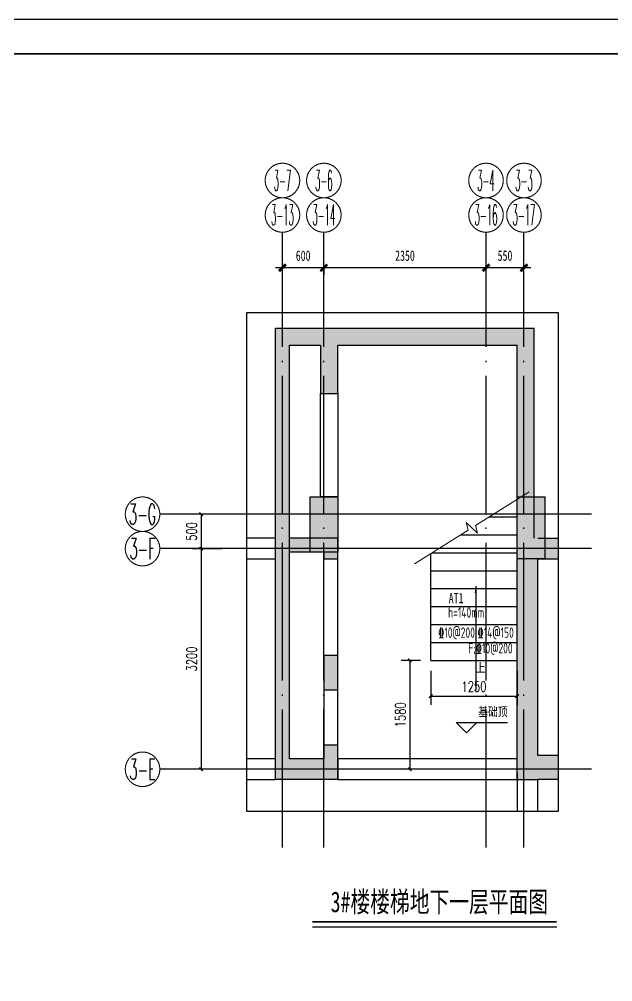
# Model space of a CAD drawing. Extents: x 1045983 to 1134482, y -686883 to -657183.
# Drawn here: x 1073374 to 1081975, y -671143 to -657183 of the extents above; entities that cross this region are included whole.
import ezdxf
from ezdxf.enums import TextEntityAlignment as Align
from ezdxf.xclip import XClip

# ---------------------------------------------------------------- set-up
doc = ezdxf.new("R2010")
doc.units = 0
doc.header["$LTSCALE"] = 1000
doc.header["$MEASUREMENT"] = 0
doc.header["$XCLIPFRAME"] = 2
doc.linetypes.add('CENTER', pattern=[2, 1.25, -0.25, 0.25, -0.25])
doc.linetypes.add('DOTE', pattern=[2.42, 2, -0.2, 0.02, -0.2])
doc.layers.get('0').update_dxf_attribs({"linetype": 'CONTINUOUS'})
doc.layers.get('Defpoints').update_dxf_attribs({"linetype": 'CONTINUOUS'})
for name, color, linetype in [('3#-B1$0$S-COLU', 252, 'CONTINUOUS'), ('3#-B1$0$S-COLU-HATC', 16, 'CONTINUOUS'), ('3#-B1$0$S-WALL', 40, 'CONTINUOUS'), ('3#-B1$0$S-WALL-BEAM', 120, 'CONTINUOUS'), ('3#-B1$0$S-WALL-HATC', 253, 'CONTINUOUS'), ('3#-夹层-墙体$0$3#-夹层$0$A-FLOR-STRS', 51, 'CONTINUOUS'), ('A-ANNO-DIMS', 3, 'CONTINUOUS'), ('S-ANNO-DIMS', 3, 'CONTINUOUS'), ('S-ANNO-DOTE', 230, 'CONTINUOUS'), ('S-ANNO-THIN', 3, 'CONTINUOUS'), ('S-ANNO-TTLB', 7, 'CONTINUOUS'), ('S-DETL-TEXT', 7, 'CONTINUOUS'), ('S-PC-BEAM-TL', 4, 'CONTINUOUS'), ('S_A平-楼梯', 51, 'CONTINUOUS'), ('TEXT', 7, 'CONTINUOUS')]:
    doc.layers.add(name, color=color, linetype=linetype)
doc.layers.add('S-ANNO-AXIS', color=4, linetype='CENTER', lineweight=0)
doc.layers.add('THIN', color=7, linetype='CONTINUOUS', lineweight=0)
doc.layers.add('图名不打印', color=7, linetype='CONTINUOUS', plot=False)
doc.styles.add('-楷体_GB2312', font='')
doc.styles.add('_TCH_DIM_T3', font='SIMPLEX', dxfattribs={"width": 0.705882, "bigfont": 'GBCBIG'})
doc.styles.add('TSSD_Axis', font='complex.shx', dxfattribs={"width": 0.7, "bigfont": 'hztxt.shx'})
doc.styles.add('TSSD_Label', font='tssdeng.shx', dxfattribs={"width": 0.7, "bigfont": 'hztxt.shx'})
doc.styles.add('楷体', font='', dxfattribs={"width": 0.7})
doc.styles.add('楷体GB312', font='', dxfattribs={"width": 0.7})
doc.styles.get('-楷体_GB2312').set_extended_font_data('楷体_GB2312')
doc.styles.get('楷体').set_extended_font_data('KaiTi_GB2312')
doc.styles.get('楷体GB312').set_extended_font_data('楷体_GB2312')
doc.dimstyles.new('_TCH_ARCH&&50', dxfattribs={"dimtxt": 148.75, "dimasz": 50, "dimexe": 125, "dimexo": 150, "dimgap": 63.125, "dimtad": 1, "dimdec": 0, "dimzin": 0, "dimdsep": 46, "dimtxsty": '_TCH_DIM_T3', "dimblk": 'ARCHTICK', "dimcen": 0.09, "dimclrt": 7, "dimazin": 2, "dimtfac": 1, "dimtdec": 0, "dimtix": 1, "dimtmove": 2, "dimatfit": 3, "dimfxl": 1, "dimtolj": 1, "dimtzin": 0, "dimarcsym": 0})
doc.dimstyles.new('TSSD_100_100', dxfattribs={"dimtxt": 250, "dimasz": 100, "dimexe": 100, "dimexo": 250, "dimgap": 100, "dimtad": 1, "dimdec": 0, "dimzin": 0, "dimdsep": 46, "dimtxsty": '楷体', "dimblk": 'ARCHTICK', "dimcen": 0, "dimdle": 100, "dimclrt": 7, "dimadec": 0, "dimazin": 0, "dimtfac": 1, "dimtdec": 0, "dimtix": 1, "dimtmove": 2, "dimatfit": 3, "dimfxl": 1, "dimtolj": 1, "dimtzin": 0, "dimarcsym": 0})
doc.dimstyles.new('TSSD_50_50', dxfattribs={"dimtxt": 150, "dimasz": 100, "dimexe": 100, "dimexo": 250, "dimgap": 100, "dimtad": 1, "dimdec": 0, "dimzin": 0, "dimdsep": 46, "dimtxsty": '楷体GB312', "dimblk": 'ARCHTICK', "dimcen": 0, "dimdle": 100, "dimclrt": 7, "dimadec": 0, "dimazin": 0, "dimtfac": 1, "dimtdec": 0, "dimtix": 1, "dimtmove": 2, "dimatfit": 3, "dimldrblk": 'ARCHTICK', "dimfxl": 1, "dimtolj": 1, "dimtzin": 0, "dimarcsym": 0})

# ---------------------------------------------------------------- blocks, each defined once
blk = doc.blocks.new('3#-B1$0$zhz')
at = {"layer": '3#-B1$0$S-COLU-HATC'}
h = blk.add_hatch(color=256, dxfattribs=at)
h.dxf.hatch_style = 1
h.paths.add_polyline_path([(58515, 3067), (58915, 3067), (58915, 2267), (58515, 2267)])
at = {"layer": '3#-B1$0$S-COLU'}
blk.add_lwpolyline([(58515, 3067), (58915, 3067), (58915, 2267), (58515, 2267)], close=True, dxfattribs=at)
blk = doc.blocks.new('3#-B1')
at = {"layer": '3#-B1$0$S-COLU-HATC'}
h = blk.add_hatch(color=256, dxfattribs=at)
h.dxf.hatch_style = 1
h.paths.add_polyline_path([(8400, 700), (8800, 700), (8800, -200), (8400, -200)])
h = blk.add_hatch(color=256, dxfattribs=at)
h.dxf.hatch_style = 1
h.paths.add_polyline_path([(33000, 700), (33400, 700), (33400, -200), (33000, -200)])
h = blk.add_hatch(color=256, dxfattribs=at)
h.dxf.hatch_style = 1
h.paths.add_polyline_path([(20000, 100), (20400, 100), (20400, -600), (20000, -600)])
h = blk.add_hatch(color=256, dxfattribs=at)
h.dxf.hatch_style = 1
h.paths.add_polyline_path([(20000, -2800), (20400, -2800), (20400, -3500), (20000, -3500)])
at = {"layer": '3#-B1$0$S-WALL-HATC'}
for points in [[(12100, 2900), (12300, 3150), (8550, 3150), (8800, 2900), (11400, 2900)], [(8550, 101), (8800, 101), (8801, 2900), (8550, 3150)], [(12200, 0), (12300, 100), (12300, 3150), (12050, 2900), (12050, 100)], [(29500, 3150), (29700, 2900), (30400, 2900), (30567, 2950), (30600, 3150)], [(29500, 100), (29700, 100), (29700, 2900), (29500, 3150)], [(30267, 2950), (30400, 2900), (33000, 2900), (33250, 3150), (30300, 3150)], [(33000, 100), (33250, 100), (33250, 3150), (33000, 2900)], [(11400, 2900), (11400, 2200), (11650, 2200), (11650, 2900), (11533, 2950)], [(30150, 2900), (30150, 2200), (30400, 2200), (30400, 2900), (30367, 2950)], [(8575, -100), (8800, -100), (8800, 100), (-100, 100), (200, -200), (8500, -200)], [(200, -200), (-100, 100), (-100, -3200), (117, -3150), (200, -3400)], [(11400, 100), (11400, -100), (12100, -100), (12200, -67), (12200, 100)], [(11600, 0), (11400, 0), (11400, -200), (11600, -200)], [(12100, -1600), (12300, -1600), (12300, -200), (12200, 0), (12100, -100)], [(12200, 0), (12300, -200), (15200, -200), (15300, -200), (15300, 100), (12300, 100)], [(15300, -200), (15400, -200), (20000, -200), (20133, -100), (20100, 100), (15300, 100)], [(21700, 100), (21500, 100), (21500, -3400), (21800, -3400), (21800, -200)], [(28000, -200), (28000, 100), (21700, 100), (21667, -100), (21800, -200), (25252, -200)], [(30400, -100), (30400, 100), (29500, 100), (29700, -100)], [(29500, -1600), (29700, -1600), (29700, -100), (29500, 100)], [(33000, 100), (33000, -100), (33225, -100), (33300, -200), (41600, -200), (41900, 100)], [(41900, 100), (41600, -200), (41600, -3050), (41700, -3244), (41900, -3200)], [(8800, -100), (8575, -100), (8500, -200), (8500, -3400), (8600, -3400), (8800, -3400)], [(30400, -100), (30200, -100), (30200, -200), (30400, -200)], [(33225, -100), (33000, -100), (33000, -3400), (33300, -3400), (33300, -3000), (33300, -200)], [(20200, -200), (20000, -200), (20000, -600), (20200, -600)], [(11600, -1700), (11600, -1600), (11400, -1600), (11400, -1700)], [(11400, -1600), (11400, -2100), (11600, -2100), (11600, -1600)], [(12200, -3400), (12300, -3400), (12300, -1600), (12100, -1600), (12100, -3400)], [(29600, -3400), (29700, -3400), (29700, -1600), (29500, -1600), (29500, -3400)], [(30400, -1700), (30400, -1600), (30200, -1600), (30200, -1700)], [(30200, -1600), (30200, -2100), (30400, -2100), (30400, -1600)], [(11600, -3200), (11600, -2900), (11400, -2900), (11400, -3400)], [(20000, -3400), (20000, -3500), (20300, -3500), (20300, -2900), (20000, -2900), (20000, -3100), (19550, -3100), (19550, -3400)], [(30400, -3400), (30400, -2900), (30200, -2900), (30200, -3200)], [(200, -3400), (2000, -3400), (2000, -3050), (200, -3050), (117, -3250)], [(7800, -3400), (8500, -3400), (8600, -3250), (8500, -3050), (7800, -3050)], [(34000, -3050), (33300, -3050), (33200, -3250), (33300, -3400), (34000, -3400)], [(41600, -3050), (39800, -3050), (39800, -3400), (41600, -3400), (41700, -3250)], [(117, -3150), (-100, -3200), (-100, -4450), (200, -4450), (200, -3300)], [(11600, -3100), (11400, -3400), (12200, -3400), (12200, -3233), (12100, -3100)], [(12200, -3400), (14452, -3400), (14452, -3100), (12300, -3100), (12200, -3233)], [(18350, -3100), (15652, -3100), (15652, -3400), (18350, -3400)], [(21800, -3400), (22250, -3400), (22250, -3100), (21800, -3100), (21700, -3267)], [(28000, -3100), (23450, -3100), (23450, -3400), (28000, -3400)], [(30400, -3400), (30200, -3100), (29700, -3100), (29600, -3233), (29600, -3400)], [(41700, -3150), (41600, -3300), (41600, -4450), (41900, -4450), (41900, -3200)], [(21800, -3500), (21800, -3400), (21500, -3400), (21500, -3500)], [(200, -4450), (-100, -4450), (-100, -5050), (200, -5050)], [(41900, -4450), (41600, -4450), (41600, -5050), (41900, -5050)], [(3550, -7200), (3550, -4600), (3200, -4600), (3200, -7200)], [(8500, -5000), (8800, -4700), (8800, -4600), (8500, -4600)], [(33000, -4700), (33300, -5000), (33300, -4600), (33000, -4600)], [(38600, -7200), (38600, -4600), (38250, -4600), (38250, -7200)], [(9250, -4867), (9250, -4700), (8800, -4700), (8500, -5000), (9150, -5000)], [(9350, -4900), (9900, -4900), (9900, -4700), (9250, -4700), (9250, -4867)], [(11750, -4700), (11000, -4700), (11000, -4900), (11550, -4900)], [(11550, -7000), (11750, -7200), (11750, -4700), (11550, -4900)], [(13550, -5000), (13250, -4700), (13250, -9300), (13350, -9167), (13550, -9200)], [(13550, -5000), (14552, -5000), (14552, -4700), (13250, -4700)], [(17350, -4700), (15652, -4700), (15652, -5000), (17350, -5000), (17350, -4800)], [(17350, -4700), (17350, -7200), (17700, -7200), (17700, -5300), (17700, -4700)], [(20300, -4700), (20000, -4700), (20000, -5100), (20133, -5133), (20300, -5000)], [(21800, -4700), (21500, -4700), (21500, -5000), (21667, -5133), (21800, -5100)], [(24100, -5300), (24100, -7200), (24450, -7200), (24450, -5000), (24100, -4700)], [(24450, -5000), (26148, -5000), (26148, -4700), (24450, -4700), (24100, -4700)], [(28550, -4700), (27248, -4700), (27248, -5000), (28250, -5000)], [(28550, -4700), (28250, -5000), (28250, -9200), (28450, -9167), (28550, -9300)], [(30250, -4900), (30800, -4900), (30800, -4700), (30050, -4700)], [(30050, -7200), (30250, -7000), (30250, -4900), (30050, -4700)], [(32550, -4700), (31900, -4700), (31900, -4900), (32450, -4900), (32550, -4867)], [(32550, -4867), (32650, -5000), (33300, -5000), (33000, -4700), (32550, -4700)], [(9050, -7300), (9350, -7000), (9350, -4900), (9250, -4867), (9050, -5000)], [(32450, -7000), (32750, -7300), (32750, -5000), (32550, -4867), (32450, -4900)], [(20133, -5133), (20100, -5300), (20725, -5300), (20900, -5200), (20900, -5000), (20200, -5000)], [(20900, -5200), (21075, -5300), (21700, -5300), (21667, -5133), (21600, -5000), (20900, -5000)], [(200, -5050), (-100, -5050), (-100, -11100), (133, -11050), (200, -10850)], [(19700, -5300), (19700, -5100), (17700, -5100), (17525, -5200), (17700, -5300)], [(20133, -5133), (20000, -5100), (19700, -5100), (19700, -5300), (20100, -5300)], [(21667, -5133), (21700, -5300), (22100, -5300), (22100, -5100), (21800, -5100)], [(22100, -5100), (22100, -5300), (24100, -5300), (24275, -5200), (24100, -5100)], [(41900, -5050), (41600, -5050), (41600, -10850), (41700, -11050), (41900, -11100)], [(20900, -5200), (20725, -5300), (20725, -10850), (20900, -11025), (21075, -10850), (21075, -5300)], [(10450, -7133), (10450, -7000), (9350, -7000), (9050, -7300), (10300, -7300)], [(10450, -7133), (10600, -7200), (11750, -7200), (11550, -7000), (10450, -7000)], [(31350, -7133), (31350, -7000), (30250, -7000), (30050, -7200), (31200, -7200)], [(31350, -7133), (31500, -7300), (32750, -7300), (32450, -7000), (31350, -7000)], [(10500, -9167), (10600, -9300), (10600, -7200), (10450, -7133), (10300, -7200), (10300, -9200)], [(31300, -9167), (31500, -9200), (31500, -7200), (31350, -7133), (31200, -7200), (31200, -9300)], [(10450, -11038), (10600, -10900), (10600, -9300), (10500, -9167), (10300, -9200), (10300, -10850)], [(13350, -9167), (13250, -9300), (13250, -11200), (13400, -11038), (13550, -10850), (13550, -9200)], [(28450, -9167), (28250, -9200), (28250, -10850), (28400, -11038), (28550, -11200), (28550, -9300)], [(31350, -11038), (31500, -10850), (31500, -9200), (31300, -9167), (31200, -9300), (31200, -11200)], [(10600, -9600), (11400, -9600), (11400, -9300), (10600, -9300), (10500, -9467)], [(13250, -9300), (12900, -9300), (12900, -9600), (13250, -9600), (13350, -9467)], [(28550, -9600), (28900, -9600), (28900, -9300), (28550, -9300), (28450, -9467)], [(31200, -9300), (30400, -9300), (30400, -9600), (31200, -9600), (31300, -9467)], [(3362, -11025), (3550, -10850), (3550, -10000), (3200, -10000), (3200, -10850)], [(17700, -10850), (17700, -10000), (17350, -10000), (17350, -10850), (17500, -10967)], [(24450, -10850), (24450, -10000), (24100, -10000), (24100, -10850), (24300, -10967)], [(38438, -11025), (38600, -10850), (38600, -10000), (38250, -10000), (38250, -10850)], [(200, -11200), (700, -11200), (700, -10850), (200, -10850), (133, -11050)], [(3200, -10850), (2800, -10850), (2800, -11200), (3150, -11200), (3362, -11025)], [(3550, -11200), (3950, -11200), (3950, -10850), (3550, -10850), (3362, -11025)], [(6950, -11200), (7850, -11200), (7850, -10850), (6950, -10850)], [(10300, -10850), (9850, -10850), (9850, -11200), (10300, -11200), (10450, -11038)], [(13550, -11200), (13950, -11200), (13950, -10850), (13550, -10850), (13400, -11038)], [(17350, -10850), (16950, -10850), (16950, -11200), (17450, -11200), (17500, -10967)], [(17450, -11200), (18100, -11200), (18100, -10850), (17700, -10850), (17500, -10967)], [(20725, -10850), (20200, -10850), (20200, -11200), (20725, -11200), (20900, -11025)], [(21075, -11200), (21600, -11200), (21600, -10850), (21075, -10850), (20900, -11025)], [(24100, -10850), (23700, -10850), (23700, -11200), (24350, -11200), (24300, -10967)], [(24350, -11200), (24850, -11200), (24850, -10850), (24450, -10850), (24300, -10967)], [(28250, -10850), (27850, -10850), (27850, -11200), (28250, -11200), (28400, -11038)], [(31500, -11200), (31950, -11200), (31950, -10850), (31500, -10850), (31350, -11038)], [(34850, -10850), (33950, -10850), (33950, -11200), (34850, -11200)], [(38250, -10850), (37850, -10850), (37850, -11200), (38250, -11200), (38438, -11025)], [(38650, -11200), (39000, -11200), (39000, -10850), (38600, -10850), (38438, -11025)], [(41600, -10850), (41100, -10850), (41100, -11200), (41600, -11200), (41700, -11050)], [(3150, -11200), (3550, -11200), (3362, -11025)], [(10300, -12400), (10600, -12700), (10600, -10900), (10450, -11038), (10300, -11200)], [(20900, -11025), (20725, -11200), (20725, -12400), (20900, -12467), (21075, -12400), (21075, -11200)], [(38250, -11200), (38650, -11200), (38438, -11025)], [(133, -11050), (-100, -11100), (-100, -12700), (200, -12400), (200, -11200)], [(13400, -11038), (13250, -11200), (13250, -12700), (13550, -12400), (13550, -11200)], [(28400, -11038), (28250, -11200), (28250, -12400), (28550, -12700), (28550, -11200)], [(31200, -12700), (31500, -12400), (31500, -11200), (31350, -11038), (31200, -11200)], [(41700, -11050), (41600, -11200), (41600, -12450), (41900, -12700), (41900, -11100)], [(3550, -12400), (3550, -12000), (3200, -12000), (3200, -12400), (3383, -12483)], [(38600, -12450), (38600, -12000), (38250, -12000), (38250, -12400), (38417, -12533)], [(200, -12400), (-100, -12700), (3450, -12700), (3383, -12483), (3200, -12400)], [(3383, -12483), (3450, -12700), (10600, -12700), (10300, -12400), (3550, -12400)], [(10600, -12700), (11400, -12700), (11400, -12300), (10600, -12300), (10500, -12567)], [(13250, -12300), (12900, -12300), (12900, -12700), (13250, -12700), (13350, -12567)], [(13550, -12400), (13250, -12700), (20900, -12700), (20900, -12467), (20725, -12400)], [(28550, -12700), (28250, -12400), (21075, -12400), (20900, -12467), (20900, -12700)], [(28550, -12700), (28900, -12700), (28900, -12300), (28550, -12300), (28450, -12567)], [(31200, -12300), (30400, -12300), (30400, -12700), (31200, -12700), (31300, -12567)], [(38417, -12533), (38250, -12400), (31500, -12400), (31200, -12700), (38350, -12700)], [(41900, -12700), (41600, -12400), (38600, -12400), (38417, -12483), (38350, -12700)]]:
    blk.add_hatch(color=256, dxfattribs=at).paths.add_polyline_path(points)
at = {"layer": '3#-B1$0$S-COLU'}
for points in [[(8400, 700), (8800, 700), (8800, -200), (8400, -200)], [(33000, 700), (33400, 700), (33400, -200), (33000, -200)], [(20000, 100), (20400, 100), (20400, -600), (20000, -600)], [(20000, -2800), (20400, -2800), (20400, -3500), (20000, -3500)]]:
    blk.add_lwpolyline(points, close=True, dxfattribs=at)
at = {"layer": '3#-B1$0$S-WALL'}
for p, q in [((12300, 3150), (8550, 3150)), ((8550, 100), (8550, 3150)), ((12300, 100), (12300, 3150)), ((29500, 100), (29500, 3150)), ((29500, 3150), (33250, 3150)), ((33250, 100), (33250, 3150)), ((8800, -3300), (8800, 2900)), ((11400, 2900), (8800, 2900)), ((11400, 2900), (11400, 2200)), ((11650, 2200), (11650, 2900)), ((12050, 2900), (11700, 2900)), ((12050, 100), (12050, 2900)), ((29700, 2900), (30150, 2900)), ((29700, -200), (29700, 2900)), ((30150, 2900), (30150, 2200)), ((30400, 2200), (30400, 2900)), ((30400, 2900), (33000, 2900)), ((33000, -3300), (33000, 2900)), ((11400, 2200), (11650, 2200)), ((30150, 2200), (30400, 2200)), ((8500, 100), (-100, 100)), ((-100, 100), (-100, -3300)), ((11400, 100), (11400, -200)), ((11400, 100), (12050, 100)), ((12300, 100), (15300, 100)), ((15300, 100), (20100, 100)), ((21500, 100), (21500, -2800)), ((28000, 100), (21700, 100)), ((25552, 100), (25452, 100)), ((25552, -200), (25552, 100)), ((30400, 100), (29700, 100)), ((30400, -200, 0), (30400, 100)), ((33300, 100), (41900, 100)), ((41900, 100), (41900, -4450)), ((11600, -200), (11600, -100)), ((11600, -100), (12100, -100)), ((12100, -1600), (12100, -100)), ((30200, -100), (29700, -100)), ((29700, -3100), (29700, -100)), ((30200, -100), (30200, -200, 0)), ((8500, -200), (200, -200)), ((200, -200), (200, -3050)), ((8500, -3050), (8500, -200)), ((11400, -200), (11600, -200)), ((12300, -1600), (12300, -200)), ((12300, -200), (20000, -200)), ((20000, -200), (20000, -600)), ((20200, -200), (20200, -600)), ((21800, -200), (21800, -2800)), ((28000, -200), (21800, -200)), ((29500, -1600), (29500, -200)), ((30200, -200, 0), (30400, -200, 0)), ((33300, -3050), (33300, -200)), ((33300, -200), (41600, -200)), ((41600, -200), (41600, -3050)), ((11600, -1600), (11400, -1600)), ((11400, -1600), (11400, -1700)), ((11600, -1700), (11600, -1600)), ((12100, -3100), (12100, -1600)), ((12300, -3100), (12300, -1600)), ((29500, -3400), (29500, -1600)), ((30400, -1600), (30200, -1600)), ((30200, -1600), (30200, -1700)), ((30400, -1700), (30400, -1600)), ((11400, -1700), (11400, -2100)), ((11600, -2100), (11600, -1700)), ((30200, -1700), (30200, -2100)), ((30400, -2100), (30400, -1700)), ((11400, -2100), (11600, -2100)), ((30200, -2100), (30400, -2100)), ((11600, -2900), (11400, -2900)), ((11400, -2900), (11400, -3400)), ((11600, -3100), (11600, -2900)), ((21500, -2800), (21500, -3300)), ((21800, -2800), (21800, -3100)), ((30400, -2900), (30200, -2900)), ((30200, -2900), (30200, -3100)), ((30400, -3400), (30400, -2900)), ((2000, -3050), (200, -3050)), ((2000, -3400), (2000, -3050)), ((7800, -3050), (8500, -3050)), ((7800, -3050), (7800, -3400)), ((34000, -3050), (33300, -3050)), ((34000, -3400), (34000, -3050)), ((41600, -3050), (39800, -3050)), ((39800, -3050), (39800, -3400)), ((11600, -3100), (12100, -3100)), ((14452, -3100), (12300, -3100)), ((14452, -3400), (14452, -3100)), ((22250, -3100), (21800, -3100)), ((22250, -3400), (22250, -3100)), ((23450, -3100), (23450, -3400)), ((28000, -3100), (23450, -3100)), ((28000, -3400), (28000, -3100)), ((30200, -3100), (29700, -3100)), ((-100, -3300), (-100, -4450)), ((8800, -3400), (8800, -3300)), ((21500, -3300), (21500, -3400)), ((33000, -3300), (33000, -3400)), ((200, -3400), (200, -5050)), ((200, -3400), (2000, -3400)), ((7800, -3400), (8500, -3400)), ((8500, -3400), (8800, -3400)), ((11400, -3400), (12200, -3400)), ((12200, -3400), (14452, -3400)), ((21500, -3400), (21800, -3400)), ((21800, -3400), (22250, -3400)), ((23450, -3400), (23650, -3400)), ((23650, -3400), (24100, -3400)), ((24450, -3400), (24100, -3400)), ((24450, -3400), (25452, -3400)), ((25452, -3400), (25552, -3400)), ((25552, -3400), (25652, -3400)), ((25652, -3400), (28000, -3400)), ((30400, -3400), (29500, -3400)), ((33000, -3400), (33300, -3400)), ((34000, -3400), (33300, -3400)), ((39800, -3400), (41600, -3400)), ((41600, -3400), (41600, -5050)), ((20000, -3500), (20300, -3500)), ((-100, -4450), (-100, -5050)), ((41900, -4450), (41900, -5050)), ((3201, -4700), (3201, -4600)), ((3201, -4600), (3551, -4600)), ((3551, -4700), (3551, -4600)), ((8800, -4600), (8500, -4600)), ((8500, -4600), (8500, -4700)), ((8800, -4700), (8800, -4600)), ((33000, -4700), (33000, -4600)), ((33300, -4600), (33000, -4600)), ((33000, -4600), (33000, -4600)), ((33300, -5000), (33300, -4600)), ((33300, -4600), (33300, -4600)), ((38250, -7200), (38250, -4600)), ((38250, -4600), (38600, -4600)), ((38600, -7200), (38600, -4600)), ((3200, -7200), (3201, -4700)), ((3550, -7200), (3551, -4700)), ((8500, -5000), (8500, -4700)), ((9900, -4700), (8800, -4700)), ((9900, -4900), (9900, -4700)), ((11750, -4700), (11000, -4700)), ((11000, -4700), (11000, -4900)), ((11750, -7200), (11750, -4700)), ((13250, -4700), (13250, -9300)), ((14552, -4700), (13250, -4700)), ((14552, -5000), (14552, -4700)), ((17350, -4700), (15652, -4700)), ((15652, -4700), (15652, -5000)), ((17700, -4700), (17350, -4700)), ((17700, -5100), (17700, -4700)), ((20300, -4700), (20000, -4700)), ((20000, -4700), (20000, -4800)), ((20300, -4800), (20300, -4700)), ((21800, -4700), (21500, -4700)), ((21500, -4700), (21500, -4800)), ((21800, -4800), (21800, -4700)), ((24450, -4700), (24100, -4700)), ((24100, -4700), (24100, -5100)), ((26148, -4700), (24450, -4700)), ((26148, -5000), (26148, -4700)), ((28550, -4700), (27248, -4700)), ((27248, -4700), (27248, -5000)), ((28550, -4700), (28550, -9300)), ((30800, -4700), (30050, -4700)), ((30050, -7200), (30050, -4700)), ((30800, -4900), (30800, -4700)), ((32550, -4700), (31900, -4700)), ((31900, -4700), (31900, -4900)), ((32550, -4700), (33000, -4700)), ((20000, -4800), (20000, -5100)), ((20300, -4800), (20300, -5000)), ((21500, -4800), (21500, -5000)), ((21800, -4800), (21800, -5100)), ((9050, -5000), (8500, -5000)), ((9050, -7300), (9050, -5000)), ((9350, -7000), (9350, -4900)), ((9350, -4900), (9900, -4900)), ((11000, -4900), (11550, -4900)), ((11550, -7000), (11550, -4900)), ((13550, -5000), (13550, -9500)), ((13550, -5000), (14552, -5000)), ((15652, -5000), (17350, -5000)), ((17350, -5000), (17350, -7200)), ((20300, -5000), (20900, -5000)), ((20900, -5000), (21500, -5000)), ((24450, -7200), (24450, -5000)), ((24450, -5000), (26148, -5000)), ((27248, -5000), (28250, -5000)), ((28250, -5000), (28250, -9500)), ((30250, -4900), (30800, -4900)), ((30250, -7000), (30250, -4900)), ((31900, -4900), (32450, -4900)), ((32450, -7000), (32450, -4900)), ((32750, -7300), (32750, -5000)), ((32750, -5000), (33300, -5000)), ((-100, -5050), (-100, -11100)), ((200, -5050), (200, -10850)), ((19700, -5100), (17700, -5100)), ((20000, -5100), (19700, -5100)), ((21800, -5100), (22100, -5100)), ((22100, -5100), (24100, -5100)), ((41600, -5050), (41600, -10850)), ((41900, -5050), (41900, -11100)), ((17700, -7200), (17700, -5300)), ((19700, -5300), (17700, -5300)), ((20100, -5300), (19700, -5300)), ((20100, -5300), (20725, -5300)), ((20725, -5300), (20725, -10850)), ((21075, -5300), (21075, -10850)), ((21075, -5300), (21700, -5300)), ((21700, -5300), (22100, -5300)), ((22100, -5300), (24100, -5300)), ((24100, -5300), (24100, -7200)), ((10450, -7000), (9350, -7000)), ((10450, -7000), (11550, -7000)), ((31350, -7000), (30250, -7000)), ((31350, -7000), (32450, -7000)), ((3200, -7200), (3550, -7200)), ((10300, -9500), (10300, -7200)), ((10600, -7200), (11750, -7200)), ((10600, -9300), (10600, -7200)), ((17350, -7200), (17700, -7200)), ((24100, -7200), (24450, -7200)), ((31200, -7200), (30050, -7200)), ((31200, -9300), (31200, -7200)), ((38250, -7200), (38600, -7200)), ((10300, -7300), (9050, -7300)), ((31500, -7300), (32750, -7300)), ((31500, -9500), (31500, -7300)), ((11400, -9300), (10600, -9300)), ((11400, -9600), (11400, -9300)), ((13250, -9300), (12900, -9300)), ((12900, -9300), (12900, -9600)), ((28900, -9300), (28550, -9300)), ((28900, -9600), (28900, -9300)), ((31200, -9300), (30400, -9300)), ((30400, -9300), (30400, -9600)), ((10300, -10850), (10300, -9500)), ((10600, -9600), (11400, -9600)), ((10600, -10900), (10600, -9600)), ((12900, -9600), (13250, -9600)), ((13250, -9600), (13250, -11200)), ((13550, -9500), (13550, -10850)), ((28250, -9500), (28250, -10850)), ((28550, -9600), (28900, -9600)), ((28550, -9600), (28550, -11200)), ((30400, -9600), (31200, -9600)), ((31200, -11200), (31200, -9600)), ((31500, -10850), (31500, -9500)), ((3200, -10850), (3200, -10000)), ((3200, -10000), (3550, -10000)), ((3550, -10850), (3550, -10000)), ((17700, -10000), (17350, -10000)), ((17350, -10000), (17350, -10850)), ((17700, -10850), (17700, -10000)), ((24450, -10000), (24100, -10000)), ((24100, -10000), (24100, -10850)), ((24450, -10850), (24450, -10000)), ((38250, -10850), (38250, -10000)), ((38250, -10000), (38600, -10000)), ((38600, -10850), (38600, -10000)), ((700, -10850), (200, -10850)), ((700, -11200), (700, -10850)), ((3200, -10850), (2800, -10850)), ((2800, -10850), (2800, -11200)), ((3950, -10850), (3550, -10850)), ((3950, -11200), (3950, -10850)), ((7850, -10850), (6950, -10850)), ((6950, -10850), (6950, -11200)), ((7850, -11200), (7850, -10850)), ((10300, -10850), (9850, -10850)), ((9850, -10850), (9850, -11200)), ((13950, -10850), (13550, -10850)), ((13950, -11200), (13950, -10850)), ((17350, -10850), (16950, -10850)), ((16950, -10850), (16950, -11200)), ((18100, -10850), (17700, -10850)), ((18100, -11200), (18100, -10850)), ((20725, -10850), (20200, -10850)), ((20200, -10850), (20200, -11200)), ((21600, -10850), (21075, -10850)), ((21600, -11200), (21600, -10850)), ((24100, -10850), (23700, -10850)), ((23700, -10850), (23700, -11200)), ((24850, -10850), (24450, -10850)), ((24850, -11200), (24850, -10850)), ((28250, -10850), (27850, -10850)), ((27850, -10850), (27850, -11200)), ((31950, -10850), (31500, -10850)), ((31950, -11200), (31950, -10850)), ((34850, -10850), (33950, -10850)), ((33950, -10850), (33950, -11200)), ((34850, -11200), (34850, -10850)), ((38250, -10850), (37850, -10850)), ((37850, -10850), (37850, -11200)), ((39000, -10850), (38600, -10850)), ((39000, -11200), (39000, -10850)), ((41600, -10850), (41100, -10850)), ((41100, -10850), (41100, -11200)), ((10600, -12700), (10600, -10900)), ((-100, -11100), (-100, -12700)), ((41900, -11100), (41900, -12700)), ((200, -11200), (700, -11200)), ((200, -11200), (200, -12400)), ((2800, -11200), (3200, -11200)), ((3550, -11200), (3200, -11200)), ((3550, -11200), (3950, -11200)), ((6950, -11200), (7850, -11200)), ((9850, -11200), (10300, -11200)), ((10300, -12400), (10300, -11200)), ((13250, -11200), (13250, -12700)), ((13550, -11200), (13550, -12400)), ((13550, -11200), (13950, -11200)), ((16950, -11200), (17450, -11200)), ((17450, -11200), (18100, -11200)), ((20200, -11200), (20725, -11200)), ((20725, -11200), (20725, -12400)), ((21075, -11200), (21600, -11200)), ((21075, -11200), (21075, -12400)), ((23700, -11200), (24350, -11200)), ((24350, -11200), (24850, -11200)), ((27850, -11200), (28250, -11200)), ((28250, -11200), (28250, -12400)), ((28550, -11200), (28550, -12700)), ((31200, -12700), (31200, -11200)), ((31500, -11200), (31950, -11200)), ((31500, -12400), (31500, -11200)), ((33950, -11200), (34850, -11200)), ((37850, -11200), (38250, -11200)), ((38600, -11200), (38250, -11200)), ((38600, -11200), (39000, -11200)), ((41100, -11200), (41600, -11200)), ((41600, -11200), (41600, -12400)), ((3550, -12000), (3200, -12000)), ((3200, -12000), (3200, -12400)), ((3550, -12400), (3550, -12000)), ((38600, -12000), (38250, -12000)), ((38250, -12000), (38250, -12400)), ((38600, -12400), (38600, -12000)), ((200, -12400), (3200, -12400)), ((3550, -12400), (10300, -12400)), ((11400, -12300), (10600, -12300)), ((11400, -12700), (11400, -12300)), ((13250, -12300), (12900, -12300)), ((12900, -12300), (12900, -12700)), ((13550, -12400), (20725, -12400)), ((28250, -12400), (21075, -12400)), ((28900, -12300), (28550, -12300)), ((28900, -12700), (28900, -12300)), ((31200, -12300), (30400, -12300)), ((30400, -12300), (30400, -12700)), ((38250, -12400), (31500, -12400)), ((41600, -12400), (38600, -12400)), ((-100, -12700), (10600, -12700)), ((10600, -12700), (11400, -12700)), ((12900, -12700), (13250, -12700)), ((13250, -12700), (20900, -12700)), ((28550, -12700), (20900, -12700)), ((28550, -12700), (28900, -12700)), ((30400, -12700), (31200, -12700)), ((38350, -12700), (31200, -12700)), ((41900, -12700), (38350, -12700))]:
    blk.add_line(p, q, dxfattribs=at)
for points in [[(20000, -600), (20200, -600)], [(20000, -3000), (20000, -2800)], [(20300, -3500), (20200, -2800)], [(19550, -3400), (19550, -3100)], [(19550, -3100), (20000, -3100)], [(20000, -3500), (20000, -3300)], [(20000, -3400), (19550, -3400)]]:
    blk.add_lwpolyline(points, dxfattribs=at)
for points in [[(20000, -2800), (20200, -2800), (20200, -2800), (20000, -2800)], [(15652, -3400), (15652, -3100), (18350, -3100), (18350, -3400)], [(21800, -3500), (21800, -3400), (21500, -3400), (21500, -3500)]]:
    blk.add_lwpolyline(points, close=True, dxfattribs=at)
at = {"layer": '3#-B1$0$S-WALL-BEAM'}
for p, q in [((20400, 100), (21700, 100)), ((11400, -1600, 0), (11400, -200, 0)), ((11600, -1600, 0), (11600, -200, 0)), ((30200, -1600, 0), (30200, -200, 0)), ((30400, -1600, 0), (30400, -200, 0)), ((11400, -2100), (11400, -2900)), ((11600, -2900), (11600, -2100)), ((30200, -2100), (30200, -2900)), ((30400, -2900), (30400, -2100)), ((8500, -3400), (8500, -4600)), ((8800, -4600), (8800, -3400)), ((17350, -3400), (17350, -4700)), ((17700, -4700), (17700, -3400)), ((24100, -3400), (24100, -4700)), ((24450, -4700), (24450, -3400)), ((33000, -3400), (33000, -4600)), ((33300, -4600), (33300, -3400)), ((20000, -3500), (20000, -4700)), ((20300, -4700), (20300, -3500)), ((21500, -3500), (21500, -4700)), ((21800, -4700), (21800, -3500)), ((17350, -7200), (17350, -10000)), ((17700, -10000), (17700, -7200)), ((24100, -7200), (24100, -10000)), ((24450, -10000), (24450, -7200)), ((3200, -11200), (3200, -12000)), ((3550, -12000), (3550, -11200)), ((38250, -11200), (38250, -12000)), ((38600, -12000), (38600, -11200))]:
    blk.add_line(p, q, dxfattribs=at)
for points in [[(11650, 2200), (11400, 2200), (11400, 700), (11650, 700)], [(30150, 2200), (30400, 2200), (30400, 700), (30150, 700)], [(28000, -200), (29500, -200), (29500, 100), (28000, 100)], [(23300, -3100), (23500, -3100), (23500, -200), (23300, -200)], [(20000, -2900), (20300, -2900), (20300, -600), (20000, -600)], [(23300, -1900), (23300, -1700), (21800, -1700), (21800, -1900)], [(2000, -3400), (7800, -3400), (7800, -3050), (2000, -3050)], [(34000, -3400), (39800, -3400), (39800, -3050), (34000, -3050)], [(8800, -3400), (11400, -3400), (11400, -3100), (8800, -3100)], [(14452, -3400), (15652, -3400), (15652, -3100), (14452, -3100)], [(18350, -3400), (19550, -3400), (19550, -3100), (18350, -3100)], [(22250, -3400), (23450, -3400), (23450, -3100), (22250, -3100)], [(28000, -3400), (29500, -3400), (29500, -3100), (28000, -3100)], [(30400, -3400), (33000, -3400), (33000, -3100), (30400, -3100)], [(3551, -4600), (3201, -4600), (3200, -3400), (3550, -3400)], [(38250, -4600), (38600, -4600), (38600, -3400), (38250, -3400)], [(9900, -4900), (11000, -4900), (11000, -4700), (9900, -4700)], [(11750, -5000), (13250, -5000), (13250, -4700), (11750, -4700)], [(14552, -5000), (15652, -5000), (15652, -4700), (14552, -4700)], [(26148, -5000), (27248, -5000), (27248, -4700), (26148, -4700)], [(28550, -5000), (30050, -5000), (30050, -4700), (28550, -4700)], [(30800, -4900), (31900, -4900), (31900, -4700), (30800, -4700)], [(3200, -10000), (3550, -10000), (3550, -7200), (3200, -7200)], [(38600, -10000), (38250, -10000), (38250, -7200), (38600, -7200)], [(11400, -9600), (12900, -9600), (12900, -9300), (11400, -9300)], [(28900, -9600), (30400, -9600), (30400, -9300), (28900, -9300)], [(700, -11200), (2800, -11200), (2800, -10850), (700, -10850)], [(3950, -11200), (6950, -11200), (6950, -10850), (3950, -10850)], [(7850, -11200), (9850, -11200), (9850, -10850), (7850, -10850)], [(10600, -11200), (13250, -11200), (13250, -10850), (10600, -10850)], [(13950, -11200), (16950, -11200), (16950, -10850), (13950, -10850)], [(18100, -11200), (20200, -11200), (20200, -10850), (18100, -10850)], [(21600, -11200), (23700, -11200), (23700, -10850), (21600, -10850)], [(24850, -11200), (27850, -11200), (27850, -10850), (24850, -10850)], [(28550, -11200), (31200, -11200), (31200, -10850), (28550, -10850)], [(31950, -11200), (33950, -11200), (33950, -10850), (31950, -10850)], [(34850, -11200), (37850, -11200), (37850, -10850), (34850, -10850)], [(39000, -11200), (41100, -11200), (41100, -10850), (39000, -10850)], [(11400, -12700), (12900, -12700), (12900, -12300), (11400, -12300)], [(28900, -12700), (30400, -12700), (30400, -12300), (28900, -12300)]]:
    blk.add_lwpolyline(points, close=True, dxfattribs=at)
blk.add_lwpolyline([(20400, -200), (21500, -200)], dxfattribs=at)
at = {"layer": '3#-B1$0$S-WALL'}
for p in [(-47115, -2367), (-28515, -2367)]:
    blk.add_blockref('3#-B1$0$zhz', p, dxfattribs=at)
blk = doc.blocks.new('ts_axno')
at = {"color": 0, "linetype": 'ByBlock', "lineweight": -2}
blk.add_circle((0, 0), 0.5, dxfattribs=at)
at = {"color": 0, "linetype": 'ByBlock', "lineweight": -2, "style": 'TSSD_Axis', "width": 0.7}
blk.add_attdef('A', text='', height=0.6, dxfattribs=at).set_placement((0, 0), align=Align.MIDDLE_CENTER)
blk = doc.blocks.new('_ArchTick')
at = {"color": 0, "linetype": 'ByBlock', "const_width": 0.4}
blk.add_lwpolyline([(-0.5, -0.5), (0.5, 0.5)], dxfattribs=at)
blk = doc.blocks.new('*D419')
at = {"layer": 'Defpoints', "color": 0, "transparency": 16777216}
for p in [(1040291, -610314), (1040841, -610314), (1040291, -610429)]:
    blk.add_point(p, dxfattribs=at)
at = {"layer": 'S-ANNO-DIMS', "color": 0, "lineweight": -2, "transparency": 16777216}
for p, q in [((1040941, -610429), (1040191, -610429)), ((1040291, -610564), (1040291, -610529)), ((1040841, -610564), (1040841, -610529))]:
    blk.add_line(p, q, dxfattribs=at)
at = {"layer": 'S-ANNO-DIMS', "color": 0, "lineweight": -2, "transparency": 16777216, "xscale": 100, "yscale": 100, "zscale": 100, "rotation": 180}
blk.add_blockref('_ArchTick', (1040291, -610429), dxfattribs=at)
at = {"layer": 'S-ANNO-DIMS', "color": 0, "lineweight": -2, "transparency": 16777216, "xscale": 100, "yscale": 100, "zscale": 100}
blk.add_blockref('_ArchTick', (1040841, -610429), dxfattribs=at)
at = {"layer": 'S-ANNO-DIMS', "color": 7, "transparency": 16777216, "insert": (1040566, -610254), "char_height": 150, "attachment_point": 5, "style": '楷体GB312'}
blk.add_mtext('\\A1;550', dxfattribs=at)
blk = doc.blocks.new('*D420')
at = {"layer": 'Defpoints', "color": 0, "transparency": 16777216}
for p in [(1037941, -610171), (1040291, -610314), (1037941, -610429)]:
    blk.add_point(p, dxfattribs=at)
at = {"layer": 'S-ANNO-DIMS', "color": 0, "lineweight": -2, "transparency": 16777216}
for p, q in [((1040391, -610429), (1037841, -610429)), ((1037941, -610421), (1037941, -610529)), ((1040291, -610564), (1040291, -610529))]:
    blk.add_line(p, q, dxfattribs=at)
at = {"layer": 'S-ANNO-DIMS', "color": 0, "lineweight": -2, "transparency": 16777216, "xscale": 100, "yscale": 100, "zscale": 100, "rotation": 180}
blk.add_blockref('_ArchTick', (1037941, -610429), dxfattribs=at)
at = {"layer": 'S-ANNO-DIMS', "color": 0, "lineweight": -2, "transparency": 16777216, "xscale": 100, "yscale": 100, "zscale": 100}
blk.add_blockref('_ArchTick', (1040291, -610429), dxfattribs=at)
at = {"layer": 'S-ANNO-DIMS', "color": 7, "transparency": 16777216, "insert": (1039116, -610254), "char_height": 150, "attachment_point": 5, "style": '楷体GB312'}
blk.add_mtext('\\A1;2350', dxfattribs=at)
blk = doc.blocks.new('*D421')
at = {"layer": 'Defpoints', "color": 0, "transparency": 16777216}
for p in [(1037341, -610429), (1037341, -610841), (1037941, -610853)]:
    blk.add_point(p, dxfattribs=at)
at = {"layer": 'S-ANNO-DIMS', "color": 0, "lineweight": -2, "transparency": 16777216}
for p, q in [((1038041, -610429), (1037241, -610429)), ((1037341, -610591), (1037341, -610329)), ((1037941, -610603), (1037941, -610329))]:
    blk.add_line(p, q, dxfattribs=at)
at = {"layer": 'S-ANNO-DIMS', "color": 0, "lineweight": -2, "transparency": 16777216, "xscale": 100, "yscale": 100, "zscale": 100, "rotation": 180}
blk.add_blockref('_ArchTick', (1037341, -610429), dxfattribs=at)
at = {"layer": 'S-ANNO-DIMS', "color": 0, "lineweight": -2, "transparency": 16777216, "xscale": 100, "yscale": 100, "zscale": 100}
blk.add_blockref('_ArchTick', (1037941, -610429), dxfattribs=at)
at = {"layer": 'S-ANNO-DIMS', "color": 7, "transparency": 16777216, "insert": (1037641, -610254), "char_height": 150, "attachment_point": 5, "style": '楷体GB312'}
blk.add_mtext('\\A1;600', dxfattribs=at)
blk = doc.blocks.new('*D422')
at = {"layer": 'Defpoints', "color": 0, "transparency": 16777216}
for p in [(1036613, -614003), (1036162, -614503), (1036613, -614503)]:
    blk.add_point(p, dxfattribs=at)
at = {"layer": 'S-ANNO-DIMS', "color": 0, "lineweight": -2, "transparency": 16777216}
for p, q in [((1036463, -614003), (1036037, -614003)), ((1036162, -614003), (1036162, -614503)), ((1036463, -614503), (1036037, -614503))]:
    blk.add_line(p, q, dxfattribs=at)
at = {"layer": 'S-ANNO-DIMS', "color": 0, "lineweight": -2, "transparency": 16777216, "xscale": 50, "yscale": 50, "zscale": 50}
for p, rotation in [((1036162, -614003), 90), ((1036162, -614503), 270)]:
    blk.add_blockref('_ArchTick', p, dxfattribs=dict(at, rotation=rotation))
at = {"layer": 'S-ANNO-DIMS', "color": 7, "transparency": 16777216, "insert": (1036025, -614253), "char_height": 148.8, "attachment_point": 5, "rotation": 90, "style": '_TCH_DIM_T3'}
blk.add_mtext('\\A1;500', dxfattribs=at)
blk = doc.blocks.new('*D423')
at = {"layer": 'Defpoints', "color": 0, "transparency": 16777216}
for p in [(1036613, -614503), (1036162, -617703), (1036793, -617703)]:
    blk.add_point(p, dxfattribs=at)
at = {"layer": 'S-ANNO-DIMS', "color": 0, "lineweight": -2, "transparency": 16777216}
for p, q in [((1036463, -614503), (1036037, -614503)), ((1036162, -614503), (1036162, -617703)), ((1036643, -617703), (1036037, -617703))]:
    blk.add_line(p, q, dxfattribs=at)
at = {"layer": 'S-ANNO-DIMS', "color": 0, "lineweight": -2, "transparency": 16777216, "xscale": 50, "yscale": 50, "zscale": 50}
for p, rotation in [((1036162, -614503), 90), ((1036162, -617703), 270)]:
    blk.add_blockref('_ArchTick', p, dxfattribs=dict(at, rotation=rotation))
at = {"layer": 'S-ANNO-DIMS', "color": 7, "transparency": 16777216, "insert": (1036025, -616103), "char_height": 148.8, "attachment_point": 5, "rotation": 90, "style": '_TCH_DIM_T3'}
blk.add_mtext('\\A1;3200', dxfattribs=at)
blk = doc.blocks.new('*D544')
at = {"layer": 'A-ANNO-DIMS', "color": 0, "lineweight": -2, "transparency": 16777216}
for p, q in [((1086361, -679710), (1086361, -680203)), ((1087611, -679710), (1087611, -680203)), ((1086361, -680078), (1087611, -680078))]:
    blk.add_line(p, q, dxfattribs=at)
at = {"layer": 'Defpoints', "color": 0, "transparency": 16777216}
for p in [(1086361, -679560), (1087611, -679560), (1087611, -680078)]:
    blk.add_point(p, dxfattribs=at)
at = {"layer": 'A-ANNO-DIMS', "color": 0, "lineweight": -2, "transparency": 16777216, "xscale": 50, "yscale": 50, "zscale": 50, "rotation": 180}
blk.add_blockref('_ArchTick', (1086361, -680078), dxfattribs=at)
at = {"layer": 'A-ANNO-DIMS', "color": 0, "lineweight": -2, "transparency": 16777216, "xscale": 50, "yscale": 50, "zscale": 50}
blk.add_blockref('_ArchTick', (1087611, -680078), dxfattribs=at)
at = {"layer": 'A-ANNO-DIMS', "color": 7, "transparency": 16777216, "insert": (1086986, -679940), "char_height": 148.8, "attachment_point": 5, "style": '_TCH_DIM_T3'}
blk.add_mtext('\\A1;1250', dxfattribs=at)
blk = doc.blocks.new('*D545')
at = {"layer": 'Defpoints', "color": 0, "transparency": 16777216}
for p in [(1086361, -679560), (1086057, -681140), (1086361, -681140)]:
    blk.add_point(p, dxfattribs=at)
at = {"layer": 'S-ANNO-DIMS', "color": 0, "lineweight": -2, "transparency": 16777216}
for p, q in [((1086211, -679560), (1085932, -679560)), ((1086057, -679560), (1086057, -681140)), ((1086211, -681140), (1085932, -681140))]:
    blk.add_line(p, q, dxfattribs=at)
at = {"layer": 'S-ANNO-DIMS', "color": 0, "lineweight": -2, "transparency": 16777216, "xscale": 50, "yscale": 50, "zscale": 50}
for p, rotation in [((1086057, -679560), 90), ((1086057, -681140), 270)]:
    blk.add_blockref('_ArchTick', p, dxfattribs=dict(at, rotation=rotation))
at = {"layer": 'S-ANNO-DIMS', "color": 7, "transparency": 16777216, "insert": (1085920, -680350), "char_height": 148.8, "attachment_point": 5, "rotation": 90, "style": '_TCH_DIM_T3'}
blk.add_mtext('\\A1;1580', dxfattribs=at)
blk = doc.blocks.new('3#轴线')
at = {"layer": 'S-ANNO-DOTE', "linetype": 'DOTE'}
for p, q in [((1037340.9, -618836.3), (1037340.9, -609913.2)), ((1037940.9, -618836.3), (1037940.9, -609913.2)), ((1040290.9, -618836.3), (1040290.9, -609913.2)), ((1040840.9, -618836.3), (1040840.9, -609913.2))]:
    blk.add_line(p, q, dxfattribs=at)
at = {"layer": 'S-ANNO-DOTE'}
for p, q in [((1041819.7, -614002.6), (1035563.3, -614002.6)), ((1041819.7, -614502.6), (1035563.3, -614502.6)), ((1041819.7, -617702.6), (1035563.3, -617702.6))]:
    blk.add_line(p, q, dxfattribs=at)
at = {"layer": 'S-ANNO-AXIS'}
ref = blk.add_blockref('ts_axno', (1037340.9, -609163.2), dxfattribs=dict(at, xscale=500, yscale=500, zscale=500))
ref.add_attrib('3-7', '3-7', dxfattribs={"height": 300, "style": 'TSSD_Axis', "width": 0.3}).set_placement((1037340.9, -609163.2), align=Align.MIDDLE_CENTER)
ref = blk.add_blockref('ts_axno', (1037940.9, -609163.2), dxfattribs=dict(at, xscale=500, yscale=500, zscale=500))
ref.add_attrib('3-7', '3-6', dxfattribs={"height": 300, "style": 'TSSD_Axis', "width": 0.3}).set_placement((1037940.9, -609163.2), align=Align.MIDDLE_CENTER)
ref = blk.add_blockref('ts_axno', (1040290.9, -609163.2), dxfattribs=dict(at, xscale=500, yscale=500, zscale=500))
ref.add_attrib('3-7', '3-4', dxfattribs={"height": 300, "style": 'TSSD_Axis', "width": 0.3}).set_placement((1040290.9, -609163.2), align=Align.MIDDLE_CENTER)
ref = blk.add_blockref('ts_axno', (1040840.9, -609163.2), dxfattribs=dict(at, xscale=500, yscale=500, zscale=500))
ref.add_attrib('3-7', '3-3', dxfattribs={"height": 300, "style": 'TSSD_Axis', "width": 0.3}).set_placement((1040840.9, -609163.2), align=Align.MIDDLE_CENTER)
ref = blk.add_blockref('ts_axno', (1037340.9, -609663.2), dxfattribs=dict(at, xscale=500, yscale=500, zscale=500))
ref.add_attrib('3-7', '3-13', dxfattribs={"height": 300, "style": 'TSSD_Axis', "width": 0.3}).set_placement((1037340.9, -609663.2), align=Align.MIDDLE_CENTER)
ref = blk.add_blockref('ts_axno', (1037940.9, -609663.2), dxfattribs=dict(at, xscale=500, yscale=500, zscale=500))
ref.add_attrib('3-7', '3-14', dxfattribs={"height": 300, "style": 'TSSD_Axis', "width": 0.3}).set_placement((1037940.9, -609663.2), align=Align.MIDDLE_CENTER)
ref = blk.add_blockref('ts_axno', (1040290.9, -609663.2), dxfattribs=dict(at, xscale=500, yscale=500, zscale=500))
ref.add_attrib('3-7', '3-16', dxfattribs={"height": 300, "style": 'TSSD_Axis', "width": 0.3}).set_placement((1040290.9, -609663.2), align=Align.MIDDLE_CENTER)
ref = blk.add_blockref('ts_axno', (1040840.9, -609663.2), dxfattribs=dict(at, xscale=500, yscale=500, zscale=500))
ref.add_attrib('3-7', '3-17', dxfattribs={"height": 300, "style": 'TSSD_Axis', "width": 0.3}).set_placement((1040840.9, -609663.2), align=Align.MIDDLE_CENTER)
ref = blk.add_blockref('ts_axno', (1035313.3, -614002.6), dxfattribs=dict(at, xscale=500, yscale=500, zscale=500))
ref.add_attrib('3-E', '3-G', dxfattribs={"height": 300, "style": 'TSSD_Axis', "width": 0.459016}).set_placement((1035313.3, -614002.6), align=Align.MIDDLE_CENTER)
ref = blk.add_blockref('ts_axno', (1035313.3, -614502.6), dxfattribs=dict(at, xscale=500, yscale=500, zscale=500))
ref.add_attrib('3-E', '3-F', dxfattribs={"height": 300, "style": 'TSSD_Axis', "width": 0.459016}).set_placement((1035313.3, -614502.6), align=Align.MIDDLE_CENTER)
ref = blk.add_blockref('ts_axno', (1035313.3, -617702.6), dxfattribs=dict(at, xscale=500, yscale=500, zscale=500))
ref.add_attrib('3-E', '3-E', dxfattribs={"height": 300, "style": 'TSSD_Axis', "width": 0.459016}).set_placement((1035313.3, -617702.6), align=Align.MIDDLE_CENTER)
at = {"layer": 'S-ANNO-DIMS'}
for base, p1, p2, picture, middle in [((1037340.9, -610429.1), (1037940.9, -610853), (1037340.9, -610841.4), '*D421', (1037640.9, -610254.1)), ((1037940.9, -610429.1), (1040290.9, -610313.8), (1037940.9, -610170.8), '*D420', (1039115.9, -610254.1)), ((1040290.9, -610429.1), (1040840.9, -610313.8), (1040290.9, -610313.8), '*D419', (1040565.9, -610254.1))]:
    dim = blk.add_linear_dim(base=base, p1=p1, p2=p2, dimstyle='TSSD_50_50', dxfattribs=at)
    dim.commit()
    dim.dimension.update_dxf_attribs({"geometry": picture, "text_midpoint": middle})
for base, p1, p2, picture, middle in [((1036162.1, -614502.6), (1036613.4, -614002.6), (1036613.4, -614502.6), '*D422', (1036024.6, -614252.6)), ((1036162.1, -617702.6), (1036613.4, -614502.6), (1036793, -617702.6), '*D423', (1036024.6, -616102.6))]:
    dim = blk.add_linear_dim(base=base, p1=p1, p2=p2, angle=90, dimstyle='_TCH_ARCH&&50', dxfattribs=at)
    dim.commit()
    dim.dimension.update_dxf_attribs({"geometry": picture, "text_midpoint": middle})
blk = doc.blocks.new('B1踏步')
at = {"layer": '3#-夹层-墙体$0$3#-夹层$0$A-FLOR-STRS'}
for p, q in [((1087206.8, -677480.1), (1087611, -677480.1)), ((1086795.2, -677740.1), (1087611, -677740.1)), ((1086361, -679560.1), (1086361, -678014.3)), ((1086383.5, -678000.1), (1087611, -678000.1)), ((1086361, -678260.1), (1087611, -678260.1)), ((1086361, -678520.1), (1087611, -678520.1)), ((1086361, -678780.1), (1087611, -678780.1)), ((1086361, -679040.1), (1087611, -679040.1)), ((1086361, -679300.1), (1087611, -679300.1)), ((1086361, -679560.1), (1087611, -679560.1))]:
    blk.add_line(p, q, dxfattribs=at)
at = {"layer": 'S-ANNO-THIN'}
for p, q in [((1086878.8, -680609.5), (1086728.8, -680459.5)), ((1086728.8, -680459.5), (1087028.8, -680459.5)), ((1086878.8, -680609.5), (1087028.8, -680459.5)), ((1087028.8, -680459.5), (1087473, -680459.5)), ((1086878.8, -680609.5), (1086878.8, -680609.5)), ((1086878.8, -680609.5), (1086878.8, -680609.5))]:
    blk.add_line(p, q, dxfattribs=at)
at = {"layer": 'THIN'}
blk.add_lwpolyline([(1086126.4, -678162.5), (1086900.3, -677673.7), (1086871.1, -677562), (1087039.3, -677716), (1087010.2, -677604.3), (1087784, -677115.6)], dxfattribs=at)
at = {"layer": 'S-ANNO-THIN', "style": 'TSSD_Label', "width": 0.7}
for s, p in [('h=140mm', (1087134.8, -678985.5)), ('%%13210@200;%%13214@150', (1087563.6, -679278.1, 0)), ('F;%%13210@200', (1087546.5, -679505.1, 0)), ('基础顶', (1087473, -680429.5))]:
    blk.add_text(s, height=150, dxfattribs=at).set_placement(p, align=Align.BOTTOM_RIGHT)
at = {"layer": 'S-DETL-TEXT', "style": 'TSSD_Label', "width": 0.7}
blk.add_text('上', height=150, dxfattribs=at).set_placement((1087151.9, -679793.5), align=Align.BOTTOM_RIGHT)
at = {"layer": 'TEXT', "ltscale": 99, "style": '-楷体_GB2312', "width": 0.7}
blk.add_text('AT1', height=150, dxfattribs=at).set_placement((1086834.4, -678776.7), align=Align.BOTTOM_RIGHT)
at = {"layer": 'A-ANNO-DIMS'}
dim = blk.add_linear_dim(base=(1087611, -680077.8), p1=(1086361, -679560.1), p2=(1087611, -679560.1), dimstyle='_TCH_ARCH&&50', dxfattribs=at)
dim.commit()
dim.dimension.update_dxf_attribs({"geometry": '*D544', "text_midpoint": (1086986, -679940.3)})
at = {"layer": 'S-ANNO-DIMS'}
dim = blk.add_linear_dim(base=(1086057.3, -681140.1), p1=(1086361, -679560.1), p2=(1086361, -681140.1), angle=90, dimstyle='_TCH_ARCH&&50', dxfattribs=at)
dim.commit()
dim.dimension.update_dxf_attribs({"geometry": '*D545', "text_midpoint": (1085919.8, -680350.1)})
at = {"layer": 'S-ANNO-THIN'}
blk.add_leader([(1087011.6, -678485), (1087011.6, -679994)], dimstyle='TSSD_100_100', dxfattribs=at)

msp = doc.modelspace()

# ---------------------------------------------------------------- linework, layer by layer
at = {"layer": 'S-ANNO-TTLB'}
msp.add_lwpolyline([(1105593.2, -686882.9), (1053043.2, -686882.9), (1053043.2, -657182.9), (1105593.2, -657182.9)], close=True, dxfattribs=at)
at = {"layer": 'S-ANNO-TTLB', "const_width": 25}
msp.add_lwpolyline([(1105093.2, -686382.9), (1054293.2, -686382.9), (1054293.2, -657682.9), (1105093.2, -657682.9)], close=True, dxfattribs=at)
at = {"layer": '图名不打印'}
msp.add_line((1077623, -670347.8), (1081163.7, -670347.8), dxfattribs=at)
at = {"layer": '图名不打印', "const_width": 20}
msp.add_lwpolyline([(1077623, -670273.7), (1081163.7, -670273.7)], dxfattribs=at)

# ---------------------------------------------------------------- block references
ref = msp.add_blockref('3#-B1', (1047588.7, -664811.1))
XClip(ref).set_block_clipping_path([(29078.530361454, -3858.1515560742), (33600.612750377, 3370.2764063827)])
at = {"layer": 'S-PC-BEAM-TL'}
msp.add_blockref('B1踏步', (-7022.3, 13079), dxfattribs=at)
at = {"layer": 'S_A平-楼梯'}
msp.add_blockref('3#轴线', (39847.8, -50358.6), dxfattribs=at)

# ---------------------------------------------------------------- texts
at = {"layer": '图名不打印', "style": '楷体GB312', "width": 0.7}
msp.add_text('3#楼楼梯地下一层平面图', height=300, dxfattribs=at).set_placement((1077887.7, -670133.6, 0))

doc.saveas('drawing.dxf')
